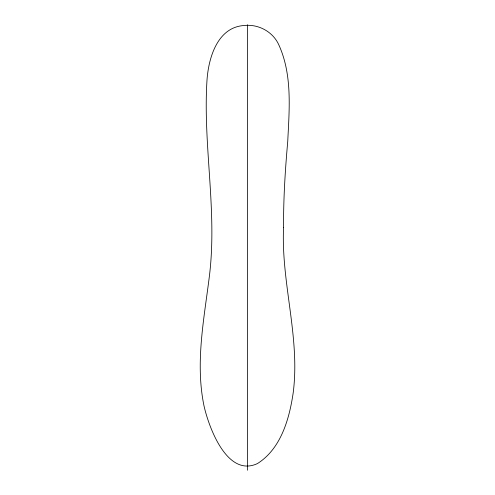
<?xml version="1.0" encoding="UTF-8"?>
<svg xmlns="http://www.w3.org/2000/svg" width="495" height="495" viewBox="0 0 495 495"><rect width="100%" height="100%" fill="white"/><g stroke="black" fill="none" stroke-linecap="round" stroke-linejoin="round"><path stroke-width="0.74" d="M247.5 24.75L247.5 470.25M283.561 227.446C281.012 282.93 300.341 337.281 293.201 392.782C289.358 418.881 280.999 448.718 257.437 463.574C226.698 477.978 208.358 425.762 203.928 405.504C195.104 362.309 204.212 318.372 209.484 275.369C217.286 210.777 203.086 146.328 206.898 81.78C208.11 59.252 216.872 27.274 244.06 25.511C258.167 23.902 272.683 31.482 278.691 44.581C292.551 74.757 289.278 109.197 287.737 141.502C285.188 170.082 283.4 198.743 283.561 227.446"/></g></svg>
